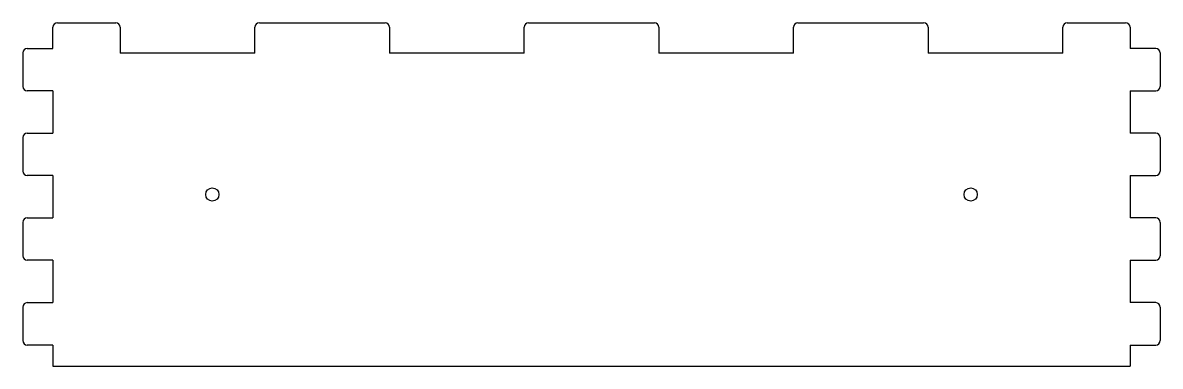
# Model space of a CAD drawing. Header units: millimetres. Extents: x 0 to 512, y 0 to 154.
import ezdxf

# ---------------------------------------------------------------- set-up
doc = ezdxf.new("R2010")
doc.units = ezdxf.units.MM
doc.layers.add('CutProfile', color=7, linetype='CONTINUOUS')

msp = doc.modelspace()

# ---------------------------------------------------------------- linework, layer by layer
at = {"layer": 'CutProfile'}
for p, q in [((15.6, 154.4), (41.9, 154.4)), ((106.5, 154.4), (163.1, 154.4)), ((227.7, 154.4), (284.3, 154.4)), ((348.9, 154.4), (405.5, 154.4)), ((470.1, 154.4), (496.4, 154.4)), ((13.6, 142.875), (13.6, 152.4)), ((43.9, 152.4), (43.9, 140.8)), ((104.5, 140.8), (104.5, 152.4)), ((165.1, 152.4), (165.1, 140.8)), ((225.7, 140.8), (225.7, 152.4)), ((286.3, 152.4), (286.3, 140.8)), ((346.9, 140.8), (346.9, 152.4)), ((407.5, 152.4), (407.5, 140.8)), ((468.1, 140.8), (468.1, 152.4)), ((498.4, 152.4), (498.4, 142.875)), ((0, 140.875), (0, 125.825)), ((2, 142.875), (13.6, 142.875)), ((104.5, 140.8), (43.9, 140.8)), ((225.7, 140.8), (165.1, 140.8)), ((346.9, 140.8), (286.3, 140.8)), ((468.1, 140.8), (407.5, 140.8)), ((510, 142.875), (498.4, 142.875)), ((512, 140.875), (512, 125.825)), ((13.6, 123.825), (2, 123.825)), ((13.6, 123.825), (13.6, 104.775)), ((498.4, 123.825), (498.4, 104.775)), ((498.4, 123.825), (510, 123.825)), ((0, 102.775), (0, 87.725)), ((2, 104.775), (13.6, 104.775)), ((510, 104.775), (498.4, 104.775)), ((512, 102.775), (512, 87.725)), ((13.6, 85.725), (2, 85.725)), ((13.6, 85.725), (13.6, 66.675)), ((498.4, 85.725), (498.4, 66.675)), ((498.4, 85.725), (510, 85.725)), ((2, 66.675), (13.6, 66.675)), ((510, 66.675), (498.4, 66.675)), ((0, 64.675), (0, 49.625)), ((512, 64.675), (512, 49.625)), ((13.6, 47.625), (2, 47.625)), ((13.6, 47.625), (13.6, 28.575)), ((498.4, 47.625), (498.4, 28.575)), ((498.4, 47.625), (510, 47.625)), ((0, 26.575), (0, 11.525)), ((2, 28.575), (13.6, 28.575)), ((510, 28.575), (498.4, 28.575)), ((512, 26.575), (512, 11.525)), ((13.6, 9.525), (2, 9.525)), ((13.6, 9.525), (13.6, 0)), ((498.4, 9.525), (498.4, 0)), ((498.4, 9.525), (510, 9.525)), ((13.6, 0), (498.4, 0))]:
    msp.add_line(p, q, dxfattribs=at)
for centre in [(85.333, 77.2), (426.667, 77.2)]:
    msp.add_circle(centre, 3, dxfattribs=at)
for centre, start, end in [((15.6, 152.4), 90, 180), ((41.9, 152.4), 0, 90), ((106.5, 152.4), 90, 180), ((163.1, 152.4), 0, 90), ((227.7, 152.4), 90, 180), ((284.3, 152.4), 0, 90), ((348.9, 152.4), 90, 180), ((405.5, 152.4), 0, 90), ((470.1, 152.4), 90, 180), ((496.4, 152.4), 0, 90), ((2, 140.875), 90, 180), ((510, 140.875), 0, 90), ((2, 125.825), 180, -90), ((510, 125.825), -90, 0), ((2, 102.775), 90, 180), ((510, 102.775), 0, 90), ((2, 87.725), 180, -90), ((510, 87.725), -90, 0), ((2, 64.675), 90, 180), ((510, 64.675), 0, 90), ((2, 49.625), 180, -90), ((510, 49.625), -90, 0), ((2, 26.575), 90, 180), ((510, 26.575), 0, 90), ((2, 11.525), 180, -90), ((510, 11.525), -90, 0)]:
    msp.add_arc(centre, 2, start, end, dxfattribs=at)

doc.saveas('drawing.dxf')
